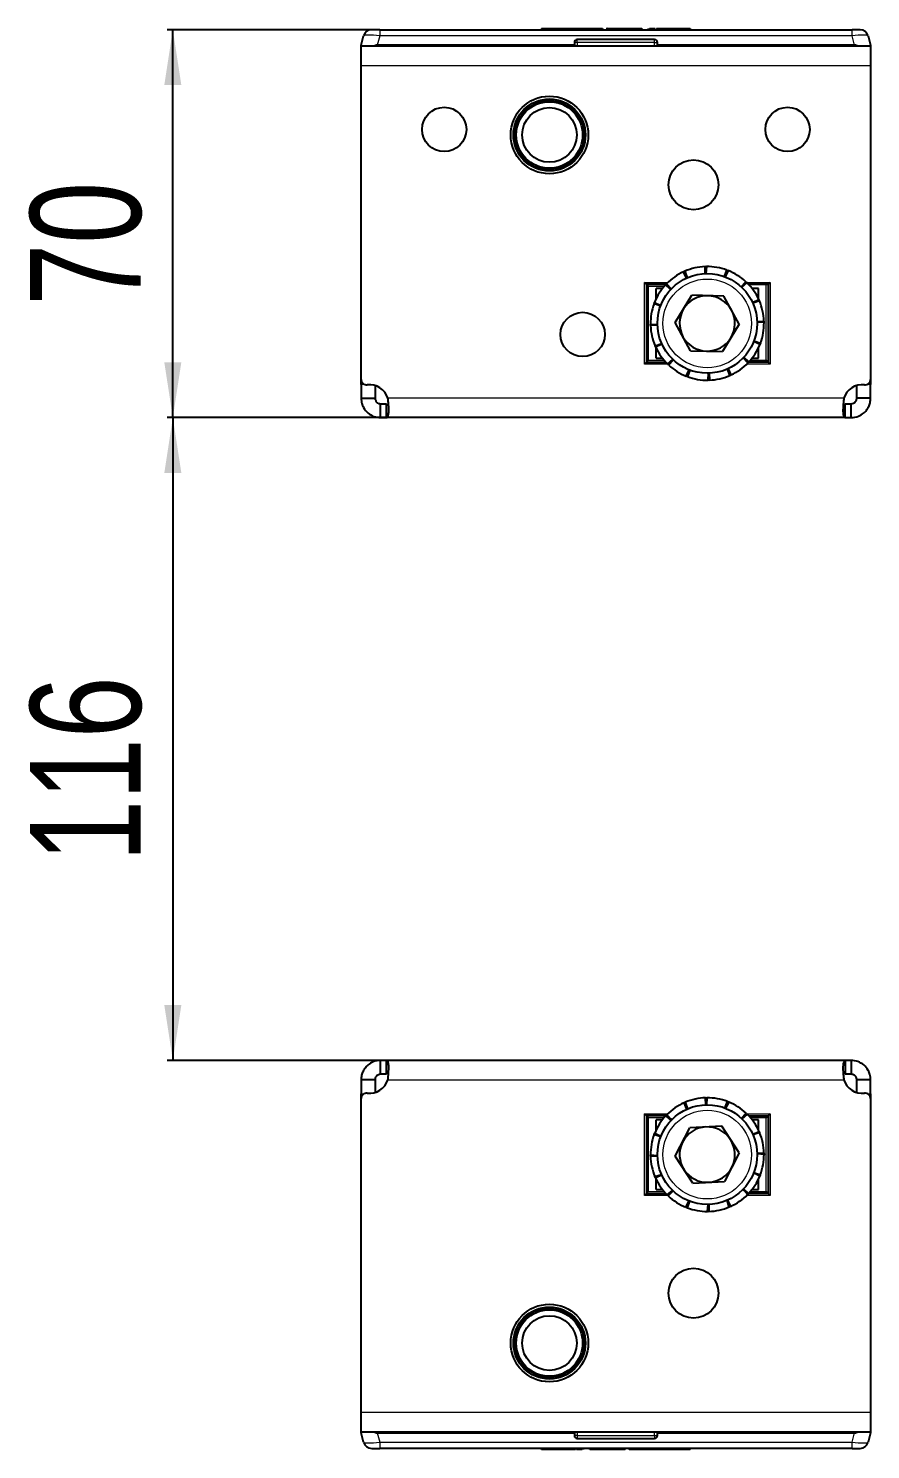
# Model space of a CAD drawing. Header units: millimetres. Extents: x 0 to 2611, y -108 to 612.
# Drawn here: x 3.3 to 155.4, y -108.3 to 148.2 of the extents above; entities that cross this region are included whole.
import ezdxf

# ---------------------------------------------------------------- set-up
doc = ezdxf.new("R2010")
doc.units = ezdxf.units.MM
doc.layers.add('FORMAT', color=7, linetype='Continuous')
doc.styles.add('SLDTEXTSTYLE0', font='TXT', dxfattribs={"width": 0.75})
doc.dimstyles.new('SLDDIMSTYLE0', dxfattribs={"dimtxt": 20, "dimasz": 10, "dimexe": 0, "dimexo": 0.0625, "dimgap": 5, "dimtad": 2, "dimdec": 1, "dimrnd": 1e-09, "dimzin": 12, "dimdsep": 46, "dimtxsty": 'SLDTEXTSTYLE0', "dimsah": 1, "dimcen": 0.09, "dimadec": 0, "dimazin": 3, "dimtfac": 1, "dimtofl": 0, "dimtmove": 0, "dimatfit": 3, "dimfxl": 0, "dimfrac": 2, "dimtolj": 1, "dimtzin": 12, "dimarcsym": 0})

# ---------------------------------------------------------------- blocks, each defined once
blk = doc.blocks.new('_D_5')
at = {"layer": 'FORMAT'}
for p, q in [((65.28, 147.96), (28.38, 147.96)), ((29.38, 77.96), (29.38, 147.96)), ((67.96, 77.96), (28.38, 77.96))]:
    blk.add_line(p, q, dxfattribs=at)
for points in [[(29.38, 147.96), (27.84, 137.96), (30.92, 137.96)], [(29.38, 77.96), (30.92, 87.96), (27.84, 87.96)]]:
    blk.add_solid(points, dxfattribs=at)
at = {"layer": 'FORMAT', "insert": (3.6, 98.18), "char_height": 20, "attachment_point": 1, "rotation": 90, "style": 'SLDTEXTSTYLE0'}
blk.add_mtext('70', dxfattribs=at)
blk = doc.blocks.new('_D_6')
at = {"layer": 'FORMAT'}
for p, q in [((67.96, 77.96), (28.38, 77.96)), ((29.38, 77.96), (29.38, -38.04)), ((67.96, -38.04), (28.38, -38.04))]:
    blk.add_line(p, q, dxfattribs=at)
for points in [[(29.38, 77.96), (27.84, 67.96), (30.92, 67.96)], [(29.38, -38.04), (30.92, -28.04), (27.84, -28.04)]]:
    blk.add_solid(points, dxfattribs=at)
at = {"layer": 'FORMAT', "insert": (3.6, -2.21), "char_height": 20, "attachment_point": 1, "rotation": 90, "style": 'SLDTEXTSTYLE0'}
blk.add_mtext('116', dxfattribs=at)

msp = doc.modelspace()

# ---------------------------------------------------------------- linework, layer by layer
at = {"color": 7, "linetype": 'Continuous', "lineweight": 25}
for p, q in [((63.39, 145.16), (63.84, 146.85)), ((66.74, 147.96), (65.29, 147.96)), ((66.74, 147.96), (152.04, 147.96)), ((95.96, 148.16), (95.96, 147.96)), ((101.61, 148.16), (101.67, 148.16)), ((101.67, 148.16), (101.67, 147.96)), ((101.67, 148.16), (102.8, 148.16)), ((102.8, 148.16), (102.8, 147.96)), ((102.8, 148.16), (105.47, 148.16)), ((105.47, 148.16), (105.47, 147.96)), ((105.47, 148.16), (106.96, 148.16)), ((106.96, 148.16), (106.96, 147.96)), ((107.77, 148.19), (107.77, 147.96)), ((111.24, 148.16), (114.07, 148.16)), ((114.07, 148.16), (114.07, 147.96)), ((115.21, 148.16), (115.21, 147.96)), ((115.46, 148.16), (115.46, 147.96)), ((116.7, 148.16), (116.7, 147.96)), ((117.13, 148.16), (122.38, 148.16)), ((122.81, 148.16), (122.81, 147.96)), ((153.48, 147.96), (152.04, 147.96)), ((154.93, 146.85), (155.39, 145.16)), ((63.39, 144.96), (63.39, 145.16)), ((155.39, 144.96), (63.39, 144.96)), ((63.39, 141.46), (63.39, 144.96)), ((101.89, 145.16), (66.28, 145.16)), ((101.89, 145.66), (101.89, 145.16)), ((101.89, 144.96), (101.89, 145.16)), ((116.39, 146.16), (102.39, 146.16)), ((116.89, 145.16), (116.89, 145.66)), ((152.49, 145.16), (116.89, 145.16)), ((116.89, 144.96), (116.89, 145.16)), ((155.39, 145.16), (155.39, 144.96)), ((155.39, 144.96), (155.39, 141.46)), ((63.39, 84.86), (63.39, 141.46)), ((155.39, 141.46), (155.39, 84.86)), ((125.54, 103.95), (125.49, 105.2)), ((125.74, 105.21), (125.66, 103.96)), ((122.12, 103.14), (121.6, 104.27)), ((121.83, 104.37), (122.24, 103.19)), ((129.01, 103.4), (129.44, 104.57)), ((129.67, 104.49), (129.12, 103.36)), ((114.89, 101.96), (114.54, 102.31)), ((118.4, 101.96), (114.89, 101.96)), ((114.89, 101.96), (114.89, 87.96)), ((115.24, 101.61), (114.89, 101.96)), ((116.64, 99.38), (116.64, 101.26)), ((117.8, 101.26), (116.64, 101.26)), ((119.28, 101.07), (118.36, 101.92)), ((118.54, 102.1), (119.37, 101.17)), ((118.89, 101.71), (118.89, 101.44)), ((120.11, 95.09), (123.12, 100.03)), ((128.89, 99.89), (123.12, 100.03)), ((132, 101.57), (132.85, 102.48)), ((133.03, 102.31), (132.09, 101.48)), ((136.89, 101.96), (133.37, 101.96)), ((135.14, 101.26), (133.97, 101.26)), ((135.14, 99.38), (135.14, 101.26)), ((137.24, 102.31), (136.89, 101.96)), ((136.89, 101.96), (136.89, 87.96)), ((117.44, 98.08), (116.27, 98.52)), ((116.36, 98.75), (117.49, 98.2)), ((131.66, 94.83), (128.89, 99.89)), ((134.06, 98.72), (135.2, 99.25)), ((135.3, 99.02), (134.11, 98.61)), ((122.88, 90.03), (120.11, 95.09)), ((134.88, 95.31), (136.13, 95.36)), ((136.13, 95.11), (134.88, 95.18)), ((115.64, 94.82), (116.89, 94.74)), ((116.89, 94.61), (115.64, 94.57)), ((131.66, 94.83), (128.66, 89.9)), ((116.47, 90.9), (117.66, 91.31)), ((117.71, 91.2), (116.57, 90.68)), ((116.64, 88.66), (116.64, 90.54)), ((122.88, 90.03), (128.66, 89.9)), ((135.41, 91.17), (134.28, 91.72)), ((134.33, 91.84), (135.5, 91.41)), ((135.14, 88.66), (135.14, 90.54)), ((114.89, 87.96), (114.54, 87.61)), ((115.24, 88.31), (114.89, 87.96)), ((114.89, 87.96), (118.4, 87.96)), ((116.64, 88.66), (117.8, 88.66)), ((118.74, 87.61), (119.68, 88.44)), ((119.77, 88.36), (118.92, 87.44)), ((133.24, 87.82), (132.4, 88.76)), ((132.49, 88.85), (133.41, 88)), ((132.89, 88.21), (132.89, 88.48)), ((136.89, 87.96), (133.37, 87.96)), ((133.97, 88.66), (135.14, 88.66)), ((136.89, 87.96), (136.54, 88.31)), ((137.24, 87.61), (136.89, 87.96)), ((63.39, 83.96), (63.39, 84.86)), ((122.1, 85.44), (122.65, 86.56)), ((122.77, 86.52), (122.33, 85.35)), ((126.03, 84.71), (126.11, 85.96)), ((126.23, 85.97), (126.28, 84.72)), ((129.94, 85.55), (129.53, 86.73)), ((129.65, 86.78), (130.17, 85.65)), ((155.39, 84.86), (155.39, 83.96)), ((63.39, 83.96), (63.39, 81.46)), ((65.89, 83.74), (65.89, 81.46)), ((152.89, 81.46), (152.89, 83.74)), ((155.39, 81.46), (155.39, 83.96)), ((63.39, 81.46), (65.89, 81.46)), ((66.89, 80.46), (67.97, 80.46)), ((66.89, 77.96), (66.89, 80.46)), ((67.97, 77.96), (67.97, 80.46)), ((150.8, 77.96), (150.8, 80.46)), ((150.8, 80.46), (151.89, 80.46)), ((151.89, 77.96), (151.89, 80.46)), ((155.39, 81.46), (152.89, 81.46)), ((66.89, 77.96), (67.97, 77.96)), ((150.8, 77.96), (67.97, 77.96)), ((150.8, 77.96), (151.89, 77.96)), ((66.89, -40.54), (66.89, -38.04)), ((67.97, -38.04), (66.89, -38.04)), ((67.97, -40.54), (67.97, -38.04)), ((150.8, -38.04), (67.97, -38.04)), ((150.8, -38.04), (150.8, -40.54)), ((151.89, -38.04), (150.8, -38.04)), ((151.89, -38.04), (151.89, -40.54)), ((67.97, -40.54), (66.89, -40.54)), ((151.89, -40.54), (150.8, -40.54)), ((65.89, -41.54), (63.39, -41.54)), ((63.39, -41.54), (63.39, -44.04)), ((65.89, -41.54), (65.89, -43.82)), ((155.39, -41.54), (152.89, -41.54)), ((152.89, -43.82), (152.89, -41.54)), ((155.39, -44.04), (155.39, -41.54)), ((63.39, -44.94), (63.39, -44.04)), ((63.39, -101.54), (63.39, -44.94)), ((122.2, -46.83), (121.69, -45.69)), ((121.92, -45.59), (122.31, -46.78)), ((125.62, -46.04), (125.58, -44.79)), ((125.83, -44.79), (125.75, -46.04)), ((129.08, -46.63), (129.53, -45.46)), ((129.76, -45.55), (129.2, -46.67)), ((155.39, -44.04), (155.39, -44.94)), ((155.39, -44.94), (155.39, -101.54)), ((114.89, -48.04), (114.54, -47.69)), ((118.4, -48.04), (114.89, -48.04)), ((114.89, -48.04), (114.89, -62.04)), ((115.24, -48.39), (114.89, -48.04)), ((119.34, -48.87), (118.43, -48.01)), ((118.54, -48.04), (118.46, -48.04)), ((118.6, -47.83), (119.42, -48.77)), ((118.89, -48.29), (118.89, -48.44)), ((119.47, -48.73), (118.89, -48.4)), ((132.06, -48.49), (132.92, -47.58)), ((133.1, -47.75), (132.15, -48.58)), ((133.37, -48.04), (136.89, -48.04)), ((136.89, -48.04), (136.54, -48.39)), ((137.24, -47.69), (136.89, -48.04)), ((136.89, -48.04), (136.89, -62.04)), ((116.4, -51.16), (117.52, -51.72)), ((116.64, -50.62), (116.64, -48.74)), ((117.8, -48.74), (116.64, -48.74)), ((119.46, -48.74), (119.2, -48.74)), ((120.12, -55.34), (122.74, -50.2)), ((128.51, -49.89), (122.74, -50.2)), ((131.65, -54.74), (128.51, -49.89)), ((135.14, -48.74), (133.97, -48.74)), ((134.1, -51.35), (135.24, -50.84)), ((135.34, -51.07), (134.15, -51.47)), ((135.14, -50.62), (135.14, -48.74)), ((117.47, -51.84), (116.3, -51.4)), ((115.64, -55.09), (116.89, -55.18)), ((116.89, -55.3), (115.64, -55.34)), ((123.27, -60.18), (120.12, -55.34)), ((131.65, -54.74), (129.03, -59.88)), ((134.88, -54.77), (136.13, -54.74)), ((136.14, -54.99), (134.88, -54.9)), ((116.44, -59.01), (117.63, -58.61)), ((117.68, -58.73), (116.54, -59.24)), ((135.38, -58.91), (134.25, -58.35)), ((134.3, -58.24), (135.47, -58.68)), ((116.64, -61.34), (116.64, -59.46)), ((116.64, -61.34), (117.8, -61.34)), ((118.67, -62.32), (119.62, -61.5)), ((123.27, -60.18), (129.03, -59.88)), ((132.3, -61.35), (132.89, -61.68)), ((132.31, -61.34), (132.57, -61.34)), ((133.17, -62.25), (132.35, -61.3)), ((132.43, -61.21), (133.34, -62.07)), ((133.97, -61.34), (135.14, -61.34)), ((135.14, -61.34), (135.14, -59.46)), ((114.89, -62.04), (114.54, -62.39)), ((115.24, -61.69), (114.89, -62.04)), ((114.89, -62.04), (118.4, -62.04)), ((119.71, -61.59), (118.85, -62.5)), ((122.01, -64.53), (122.57, -63.41)), ((122.69, -63.45), (122.24, -64.62)), ((125.94, -65.29), (126.03, -64.04)), ((126.15, -64.04), (126.19, -65.28)), ((129.86, -64.49), (129.46, -63.3)), ((129.57, -63.25), (130.09, -64.39)), ((132.89, -61.79), (132.89, -61.64)), ((133.31, -62.04), (133.24, -62.04)), ((136.89, -62.04), (133.37, -62.04)), ((136.89, -62.04), (136.54, -61.69)), ((137.24, -62.39), (136.89, -62.04)), ((63.39, -105.04), (63.39, -101.54)), ((155.39, -101.54), (155.39, -105.04)), ((63.39, -105.24), (63.39, -105.04)), ((63.39, -105.04), (155.39, -105.04)), ((101.89, -105.04), (101.89, -105.24)), ((116.89, -105.04), (116.89, -105.24)), ((155.39, -105.04), (155.39, -105.24)), ((63.84, -106.93), (63.39, -105.24)), ((66.28, -105.24), (101.89, -105.24)), ((101.89, -105.24), (101.89, -105.74)), ((102.39, -106.24), (116.39, -106.24)), ((116.89, -105.74), (116.89, -105.24)), ((116.89, -105.24), (152.49, -105.24)), ((155.39, -105.24), (154.93, -106.93)), ((65.29, -108.04), (66.74, -108.04)), ((152.04, -108.04), (66.74, -108.04)), ((95.96, -108.24), (95.96, -108.04)), ((101.64, -108.24), (96.39, -108.24)), ((102.07, -108.24), (102.07, -108.04)), ((103.31, -108.24), (103.31, -108.04)), ((103.56, -108.24), (103.56, -108.04)), ((104.7, -108.24), (104.7, -108.04)), ((107.53, -108.24), (104.7, -108.24)), ((111, -108.26), (111, -108.04)), ((111.81, -108.24), (111.81, -108.04)), ((113.3, -108.24), (111.81, -108.24)), ((113.3, -108.24), (113.3, -108.04)), ((115.97, -108.24), (113.3, -108.24)), ((115.97, -108.24), (115.97, -108.04)), ((117.1, -108.24), (115.97, -108.24)), ((117.1, -108.24), (117.1, -108.04)), ((117.16, -108.24), (117.1, -108.24)), ((122.81, -108.24), (122.81, -108.04)), ((152.04, -108.04), (153.48, -108.04))]:
    msp.add_line(p, q, dxfattribs=at)
at = {"color": 8, "linetype": 'Continuous', "lineweight": 18}
for p, q in [((66.74, 146.85), (66.28, 145.16)), ((66.74, 147.96), (66.74, 146.85)), ((152.04, 146.85), (66.74, 146.85)), ((98.07, 148.16), (98.07, 147.96)), ((108.88, 148.16), (108.88, 147.96)), ((111.24, 148.16), (111.24, 147.96)), ((117.13, 148.16), (117.13, 147.96)), ((122.38, 148.16), (122.38, 147.96)), ((152.04, 146.85), (152.04, 147.96)), ((152.49, 145.16), (152.04, 146.85)), ((102.39, 145.66), (101.89, 145.66)), ((102.39, 145.66), (102.39, 146.16)), ((116.39, 145.66), (102.39, 145.66)), ((102.39, 145.66), (102.39, 144.96)), ((116.39, 145.66), (116.39, 146.16)), ((116.39, 145.66), (116.89, 145.66)), ((116.39, 144.96), (116.39, 145.66)), ((155.39, 141.46), (63.39, 141.46)), ((114.54, 87.61), (114.54, 102.31)), ((114.54, 102.31), (118.74, 102.31)), ((118.09, 101.61), (115.24, 101.61)), ((115.24, 101.61), (115.24, 88.31)), ((132.69, 102.31), (133.03, 102.31)), ((133.03, 102.31), (137.24, 102.31)), ((136.54, 88.31), (136.54, 101.96)), ((137.24, 102.31), (137.24, 87.61)), ((118.74, 87.61), (114.54, 87.61)), ((115.24, 88.31), (118.09, 88.31)), ((119.08, 87.61), (118.74, 87.61)), ((137.24, 87.61), (133.03, 87.61)), ((133.69, 88.31), (136.54, 88.31)), ((63.95, 83.96), (63.39, 83.96)), ((155.39, 83.96), (154.83, 83.96)), ((150.55, 81.46), (68.22, 81.46)), ((68.22, -41.54), (150.55, -41.54)), ((63.39, -44.04), (63.95, -44.04)), ((154.83, -44.04), (155.39, -44.04)), ((114.54, -47.69), (118.74, -47.69)), ((114.54, -62.39), (114.54, -47.69)), ((118.09, -48.39), (115.24, -48.39)), ((115.24, -48.39), (115.24, -61.69)), ((132.82, -47.69), (137.24, -47.69)), ((136.54, -48.39), (133.69, -48.39)), ((136.54, -61.69), (136.54, -48.39)), ((137.24, -47.69), (137.24, -62.39)), ((118.96, -62.39), (114.54, -62.39)), ((115.24, -61.69), (118.09, -61.69)), ((137.24, -62.39), (133.03, -62.39)), ((133.69, -61.69), (136.54, -61.69)), ((63.39, -101.54), (155.39, -101.54)), ((102.39, -105.04), (102.39, -105.74)), ((116.39, -105.74), (116.39, -105.04)), ((66.28, -105.24), (66.74, -106.93)), ((66.74, -106.93), (152.04, -106.93)), ((66.74, -106.93), (66.74, -108.04)), ((102.39, -105.74), (101.89, -105.74)), ((102.39, -105.74), (102.39, -106.24)), ((102.39, -105.74), (116.39, -105.74)), ((116.39, -105.74), (116.39, -106.24)), ((116.39, -105.74), (116.89, -105.74)), ((152.04, -106.93), (152.49, -105.24)), ((152.04, -108.04), (152.04, -106.93)), ((96.39, -108.24), (96.39, -108.04)), ((101.64, -108.24), (101.64, -108.04)), ((107.53, -108.24), (107.53, -108.04)), ((109.89, -108.24), (109.89, -108.04)), ((120.7, -108.24), (120.7, -108.04))]:
    msp.add_line(p, q, dxfattribs=at)
at = {"color": 7, "linetype": 'Continuous', "lineweight": 25}
for centre, radius in [((97.39, 128.96), 7), ((78.39, 129.96), 4), ((97.39, 128.96), 6.5), ((97.39, 128.96), 6), ((97.39, 128.96), 4.93), ((140.39, 129.96), 4), ((123.39, 119.96), 4.5), ((125.89, 94.96), 9), ((103.39, 92.96), 4), ((125.89, -55.04), 9), ((123.39, -80.04), 4.5), ((97.39, -89.04), 7), ((97.39, -89.04), 6.5), ((97.39, -89.04), 6), ((97.39, -89.04), 4.93)]:
    msp.add_circle(centre, radius, dxfattribs=at)
at = {"color": 8, "linetype": 'Continuous', "lineweight": 18}
for centre, radius in [((97.39, 128.96), 6.25), ((125.89, 94.96), 8), ((125.89, -55.04), 8), ((97.39, -89.04), 6.25)]:
    msp.add_circle(centre, radius, dxfattribs=at)
at = {"color": 7, "linetype": 'Continuous', "lineweight": 25}
for centre, radius, start, end in [((65.29, 146.46), 1.5, 90, 165), ((153.48, 146.46), 1.5, 15, 90), ((102.39, 145.66), 0.5, 90, 180), ((116.39, 145.66), 0.5, 0, 90), ((125.89, 94.96), 10.25, 92.2104, 113.3145), ((125.89, 94.96), 10.25, 69.7104, 90.8145), ((125.89, 94.96), 10.25, 114.7104, 135.8145), ((125.89, 94.96), 10.25, 47.2104, 68.3145), ((125.89, 94.96), 10.25, 137.2104, 158.3145), ((125.89, 94.96), 10.25, 24.7104, 45.8145), ((125.89, 94.96), 10.25, 159.7104, 180.8145), ((125.89, 94.96), 5, 148.6784, 208.6784), ((125.89, 94.96), 5, 88.6784, 148.6784), ((125.89, 94.96), 5, 28.6784, 88.6784), ((125.89, 94.96), 10.25, 2.2104, 23.3145), ((125.89, 94.96), 5, 328.6784, 28.6784), ((125.89, 94.96), 10.25, 339.7104, 0.8145), ((125.89, 94.96), 10.25, 182.2104, 203.3145), ((125.89, 94.96), 5, 208.6784, 268.6784), ((125.89, 94.96), 5, 268.6784, 328.6784), ((125.89, 94.96), 10.25, 204.7104, 225.8145), ((125.89, 94.96), 10.25, 317.2104, 338.3145), ((125.89, 94.96), 10.25, 227.2104, 248.3145), ((125.89, 94.96), 10.25, 294.7104, 315.8145), ((64.39, 84.86), 1, 180, 276.3794), ((125.89, 94.96), 10.25, 249.7104, 270.8145), ((125.89, 94.96), 10.25, 272.2104, 293.3145), ((154.39, 84.86), 1, 263.6206, 0), ((64.89, 80.39), 3.5, 17.8253, 96.3794), ((153.89, 80.39), 3.5, 83.6206, 162.1747), ((64.89, -40.47), 3.5, 263.6206, 342.1747), ((153.89, -40.47), 3.5, 197.8253, 276.3794), ((64.39, -44.94), 1, 83.6206, 180), ((125.89, -55.04), 10.25, 114.1868, 135.2909), ((125.89, -55.04), 10.25, 91.6868, 112.7909), ((125.89, -55.04), 10.25, 69.1868, 90.2909), ((125.89, -55.04), 10.25, 46.6868, 67.7909), ((154.39, -44.94), 1, 360, 96.3794), ((125.89, -55.04), 10.25, 136.6868, 157.7909), ((125.89, -55.04), 10.25, 24.1868, 45.2909), ((125.89, -55.04), 5, 93.0175, 153.0175), ((125.89, -55.04), 5, 33.0175, 93.0175), ((125.89, -55.04), 10.25, 1.6868, 22.7909), ((125.89, -55.04), 10.25, 159.1868, 180.2909), ((125.89, -55.04), 5, 153.0175, 213.0175), ((125.89, -55.04), 5, 333.0175, 33.0175), ((125.89, -55.04), 10.25, 181.6868, 202.7909), ((125.89, -55.04), 10.25, 339.1868, 0.2909), ((125.89, -55.04), 5, 213.0175, 273.0175), ((125.89, -55.04), 5, 273.0175, 333.0175), ((125.89, -55.04), 10.25, 316.6868, 337.7909), ((125.89, -55.04), 10.25, 204.1868, 225.2909), ((125.89, -55.04), 10.25, 226.6868, 247.7909), ((125.89, -55.04), 10.25, 294.1868, 315.2909), ((125.89, -55.04), 10.25, 249.1868, 270.2909), ((125.89, -55.04), 10.25, 271.6868, 292.7909), ((65.29, -106.54), 1.5, 195, 270), ((102.39, -105.74), 0.5, 180, 270), ((116.39, -105.74), 0.5, 270, 0), ((153.48, -106.54), 1.5, 270, 345)]:
    msp.add_arc(centre, radius, start, end, dxfattribs=at)
at = {"color": 8, "linetype": 'Continuous', "lineweight": 18}
for centre, major_axis, start_param, end_param in [((66.84, 146.46), (3, -0.38), 1.621093, 3.124852), ((151.93, 146.46), (3, 0.38), 0.016741, 1.520499), ((66.84, -106.54), (3, 0.38), 3.158333, 4.662092), ((151.93, -106.54), (3, -0.38), 4.762686, 6.266445)]:
    msp.add_ellipse(centre, major_axis=major_axis, ratio=0.123038, start_param=start_param, end_param=end_param, dxfattribs=at)
at = {"color": 7, "linetype": 'Continuous', "lineweight": 25}
for centre, major_axis, start_param, end_param in [((63.39, 133.57), (3.1, 11.57), 0.067037, 0.253072), ((155.39, 133.57), (-3.1, 11.57), 6.030113, 6.216148), ((63.39, -93.65), (3.1, -11.57), 6.030113, 6.216148), ((155.39, -93.65), (-3.1, -11.57), 0.067037, 0.253072)]:
    msp.add_ellipse(centre, major_axis=major_axis, ratio=0.250563, start_param=start_param, end_param=end_param, dxfattribs=at)
for points, knots in [([(95.96, 148.16), (96.33, 148.16), (97.02, 148.16), (97.74, 148.16), (98.07, 148.16)], [0, 0, 0, 0, 0.5368, 1, 1, 1, 1]), ([(98.07, 148.16), (98.57, 148.16), (99.51, 148.16), (100.7, 148.16), (101.42, 148.16), (101.6, 148.16), (101.61, 148.16)], [0, 0, 0, 0, 0.3819835, 0.7133523, 0.984017, 1, 1, 1, 1]), ([(107.79, 148.16), (107.78, 148.16), (107.76, 148.16), (107.91, 148.16), (108.28, 148.16), (108.67, 148.16), (108.88, 148.16)], [0, 0, 0, 0, 0.061615, 0.333035, 0.637399, 1, 1, 1, 1]), ([(108.88, 148.16), (109.04, 148.16), (109.4, 148.16), (110.2, 148.16), (110.83, 148.16), (111.24, 148.16)], [0, 0, 0, 0, 0.216742, 0.489643, 1, 1, 1, 1]), ([(115.46, 148.16), (115.52, 148.16), (115.62, 148.16), (115.93, 148.16), (116.21, 148.16), (116.41, 148.16), (116.48, 148.16)], [0, 0, 0, 0, 0.2552772, 0.5383026, 0.8540781, 1, 1, 1, 1]), ([(115.64, 148.16), (115.75, 148.16), (116, 148.16), (116.3, 148.16), (116.48, 148.16), (116.48, 148.16)], [0, 0, 0, 0, 0.466249, 0.997338, 1, 1, 1, 1]), ([(116.7, 148.16), (116.71, 148.16), (116.72, 148.16), (116.84, 148.16), (116.98, 148.16), (117.08, 148.16), (117.13, 148.16)], [0, 0, 0, 0, 0.2852483, 0.5605631, 0.7771515, 1, 1, 1, 1]), ([(122.38, 148.16), (122.44, 148.16), (122.57, 148.16), (122.71, 148.16), (122.8, 148.16), (122.81, 148.16), (122.81, 148.16)], [0, 0, 0, 0, 0.281303, 0.555629, 0.773878, 1, 1, 1, 1]), ([(125.49, 105.2), (125.53, 105.2), (125.59, 105.21), (125.68, 105.21), (125.72, 105.21), (125.74, 105.21)], [0, 0, 0, 0, 0.4999808, 0.7499881, 1, 1, 1, 1]), ([(121.6, 104.27), (121.64, 104.29), (121.7, 104.32), (121.77, 104.35), (121.81, 104.37), (121.83, 104.37)], [0, 0, 0, 0, 0.499981, 0.749988, 1, 1, 1, 1]), ([(129.44, 104.57), (129.48, 104.56), (129.54, 104.54), (129.62, 104.51), (129.65, 104.49), (129.67, 104.49)], [0, 0, 0, 0, 0.499981, 0.749988, 1, 1, 1, 1]), ([(118.36, 101.92), (118.39, 101.95), (118.43, 102), (118.49, 102.06), (118.52, 102.09), (118.54, 102.1)], [0, 0, 0, 0, 0.4999808, 0.7499881, 1, 1, 1, 1]), ([(132.85, 102.48), (132.88, 102.45), (132.92, 102.41), (132.99, 102.35), (133.02, 102.33), (133.03, 102.31)], [0, 0, 0, 0, 0.499981, 0.749988, 1, 1, 1, 1]), ([(116.27, 98.52), (116.29, 98.55), (116.31, 98.61), (116.34, 98.69), (116.35, 98.73), (116.36, 98.75)], [0, 0, 0, 0, 0.499981, 0.749988, 1, 1, 1, 1]), ([(135.2, 99.25), (135.21, 99.21), (135.24, 99.15), (135.27, 99.07), (135.29, 99.04), (135.3, 99.02)], [0, 0, 0, 0, 0.499981, 0.749988, 1, 1, 1, 1]), ([(136.13, 95.36), (136.13, 95.31), (136.13, 95.25), (136.13, 95.17), (136.13, 95.13), (136.13, 95.11)], [0, 0, 0, 0, 0.499981, 0.749988, 1, 1, 1, 1]), ([(115.64, 94.57), (115.64, 94.61), (115.64, 94.67), (115.64, 94.75), (115.64, 94.79), (115.64, 94.82)], [0, 0, 0, 0, 0.499981, 0.749988, 1, 1, 1, 1]), ([(116.57, 90.68), (116.56, 90.71), (116.53, 90.77), (116.5, 90.85), (116.48, 90.88), (116.47, 90.9)], [0, 0, 0, 0, 0.499981, 0.749988, 1, 1, 1, 1]), ([(135.5, 91.41), (135.49, 91.37), (135.46, 91.31), (135.43, 91.23), (135.42, 91.19), (135.41, 91.17)], [0, 0, 0, 0, 0.4999808, 0.7499881, 1, 1, 1, 1]), ([(118.92, 87.44), (118.89, 87.47), (118.85, 87.51), (118.79, 87.57), (118.76, 87.6), (118.74, 87.61)], [0, 0, 0, 0, 0.499981, 0.749988, 1, 1, 1, 1]), ([(133.41, 88), (133.38, 87.97), (133.34, 87.92), (133.28, 87.86), (133.25, 87.83), (133.24, 87.82)], [0, 0, 0, 0, 0.499981, 0.749988, 1, 1, 1, 1]), ([(122.33, 85.35), (122.29, 85.36), (122.23, 85.38), (122.16, 85.41), (122.12, 85.43), (122.1, 85.44)], [0, 0, 0, 0, 0.499981, 0.749988, 1, 1, 1, 1]), ([(126.28, 84.72), (126.24, 84.72), (126.18, 84.71), (126.09, 84.71), (126.05, 84.71), (126.03, 84.71)], [0, 0, 0, 0, 0.499981, 0.749988, 1, 1, 1, 1]), ([(130.17, 85.65), (130.13, 85.63), (130.08, 85.61), (130, 85.57), (129.96, 85.56), (129.94, 85.55)], [0, 0, 0, 0, 0.4999808, 0.7499881, 1, 1, 1, 1]), ([(63.39, 81.46), (63.41, 81.14), (63.46, 80.55), (63.86, 79.61), (64.57, 78.74), (65.67, 78.08), (66.47, 78), (66.89, 77.96)], [0, 0, 0, 0, 0.1708405, 0.3192172, 0.5481031, 0.7678223, 1, 1, 1, 1]), ([(65.89, 81.46), (65.89, 81.37), (65.91, 81.2), (66, 80.98), (66.11, 80.82), (66.24, 80.69), (66.38, 80.59), (66.61, 80.48), (66.77, 80.47), (66.89, 80.46)], [0, 0, 0, 0, 0.154359, 0.287283, 0.400435, 0.496544, 0.604314, 0.723151, 1, 1, 1, 1]), ([(67.97, 77.96), (68.03, 77.98), (68.13, 78.01), (68.27, 78.29), (68.37, 78.75), (68.39, 79.38), (68.37, 80), (68.32, 80.7), (68.25, 81.2), (68.22, 81.46)], [0, 0, 0, 0, 0.144067, 0.271276, 0.474907, 0.597997, 0.726338, 0.860245, 1, 1, 1, 1]), ([(150.55, 81.46), (150.52, 81.17), (150.47, 80.61), (150.4, 79.71), (150.38, 78.83), (150.51, 78.1), (150.7, 78.01), (150.8, 77.96)], [0, 0, 0, 0, 0.16069, 0.301312, 0.521951, 0.753573, 1, 1, 1, 1]), ([(151.89, 80.46), (152.01, 80.47), (152.23, 80.49), (152.49, 80.65), (152.67, 80.83), (152.79, 81.01), (152.87, 81.23), (152.88, 81.38), (152.89, 81.46)], [0, 0, 0, 0, 0.296302, 0.497469, 0.615497, 0.73607, 0.863114, 1, 1, 1, 1]), ([(151.89, 77.96), (152.34, 78.01), (153.15, 78.1), (154.06, 78.67), (154.65, 79.27), (155.05, 79.9), (155.33, 80.65), (155.37, 81.18), (155.39, 81.46)], [0, 0, 0, 0, 0.254149, 0.448213, 0.574908, 0.708872, 0.850468, 1, 1, 1, 1]), ([(66.89, -38.04), (66.43, -38.09), (65.62, -38.18), (64.71, -38.75), (64.12, -39.35), (63.72, -39.98), (63.44, -40.72), (63.4, -41.26), (63.39, -41.54)], [0, 0, 0, 0, 0.254149, 0.448213, 0.574908, 0.708872, 0.850468, 1, 1, 1, 1]), ([(68.22, -41.54), (68.25, -41.24), (68.3, -40.69), (68.37, -39.79), (68.4, -38.91), (68.26, -38.18), (68.07, -38.09), (67.97, -38.04)], [0, 0, 0, 0, 0.16069, 0.301312, 0.521951, 0.753573, 1, 1, 1, 1]), ([(150.8, -38.04), (150.75, -38.06), (150.65, -38.09), (150.5, -38.37), (150.4, -38.83), (150.38, -39.46), (150.4, -40.08), (150.46, -40.78), (150.52, -41.28), (150.55, -41.54)], [0, 0, 0, 0, 0.144067, 0.271276, 0.474907, 0.597997, 0.726338, 0.860245, 1, 1, 1, 1]), ([(155.39, -41.54), (155.36, -41.22), (155.31, -40.63), (154.92, -39.69), (154.2, -38.82), (153.11, -38.16), (152.3, -38.08), (151.89, -38.04)], [0, 0, 0, 0, 0.17084, 0.319217, 0.548103, 0.767822, 1, 1, 1, 1]), ([(66.89, -40.54), (66.76, -40.55), (66.55, -40.57), (66.28, -40.73), (66.1, -40.91), (65.98, -41.09), (65.9, -41.31), (65.89, -41.46), (65.89, -41.54)], [0, 0, 0, 0, 0.296302, 0.497469, 0.615497, 0.73607, 0.863114, 1, 1, 1, 1]), ([(152.89, -41.54), (152.88, -41.45), (152.87, -41.28), (152.77, -41.06), (152.66, -40.89), (152.53, -40.77), (152.39, -40.67), (152.16, -40.56), (152, -40.55), (151.89, -40.54)], [0, 0, 0, 0, 0.154359, 0.287283, 0.400435, 0.496544, 0.604314, 0.723151, 1, 1, 1, 1]), ([(121.69, -45.69), (121.72, -45.67), (121.78, -45.65), (121.86, -45.61), (121.9, -45.6), (121.92, -45.59)], [0, 0, 0, 0, 0.499981, 0.749988, 1, 1, 1, 1]), ([(125.58, -44.79), (125.63, -44.79), (125.69, -44.79), (125.77, -44.79), (125.81, -44.79), (125.83, -44.79)], [0, 0, 0, 0, 0.499981, 0.749988, 1, 1, 1, 1]), ([(129.53, -45.46), (129.57, -45.47), (129.63, -45.5), (129.7, -45.53), (129.74, -45.54), (129.76, -45.55)], [0, 0, 0, 0, 0.4999808, 0.7499881, 1, 1, 1, 1]), ([(118.43, -48.01), (118.46, -47.98), (118.5, -47.93), (118.56, -47.87), (118.59, -47.84), (118.6, -47.83)], [0, 0, 0, 0, 0.499981, 0.749988, 1, 1, 1, 1]), ([(132.92, -47.58), (132.95, -47.61), (132.99, -47.65), (133.05, -47.71), (133.08, -47.74), (133.1, -47.75)], [0, 0, 0, 0, 0.4999808, 0.7499881, 1, 1, 1, 1]), ([(116.3, -51.4), (116.32, -51.36), (116.34, -51.3), (116.37, -51.22), (116.39, -51.18), (116.4, -51.16)], [0, 0, 0, 0, 0.499981, 0.749988, 1, 1, 1, 1]), ([(135.24, -50.84), (135.25, -50.88), (135.28, -50.93), (135.31, -51.01), (135.33, -51.05), (135.34, -51.07)], [0, 0, 0, 0, 0.499981, 0.749988, 1, 1, 1, 1]), ([(115.64, -55.34), (115.64, -55.3), (115.64, -55.24), (115.64, -55.15), (115.64, -55.11), (115.64, -55.09)], [0, 0, 0, 0, 0.4999808, 0.7499881, 1, 1, 1, 1]), ([(136.13, -54.74), (136.13, -54.78), (136.13, -54.84), (136.14, -54.92), (136.14, -54.97), (136.14, -54.99)], [0, 0, 0, 0, 0.499981, 0.749988, 1, 1, 1, 1]), ([(135.47, -58.68), (135.45, -58.72), (135.43, -58.78), (135.4, -58.86), (135.38, -58.89), (135.38, -58.91)], [0, 0, 0, 0, 0.499981, 0.749988, 1, 1, 1, 1]), ([(116.54, -59.24), (116.52, -59.2), (116.49, -59.14), (116.46, -59.07), (116.44, -59.03), (116.44, -59.01)], [0, 0, 0, 0, 0.499981, 0.749988, 1, 1, 1, 1]), ([(118.85, -62.5), (118.82, -62.47), (118.78, -62.43), (118.72, -62.37), (118.69, -62.34), (118.67, -62.32)], [0, 0, 0, 0, 0.499981, 0.749988, 1, 1, 1, 1]), ([(133.34, -62.07), (133.32, -62.1), (133.27, -62.15), (133.21, -62.21), (133.19, -62.24), (133.17, -62.25)], [0, 0, 0, 0, 0.499981, 0.749988, 1, 1, 1, 1]), ([(122.24, -64.62), (122.2, -64.61), (122.15, -64.58), (122.07, -64.55), (122.03, -64.54), (122.01, -64.53)], [0, 0, 0, 0, 0.499981, 0.749988, 1, 1, 1, 1]), ([(126.19, -65.28), (126.15, -65.29), (126.08, -65.29), (126, -65.29), (125.96, -65.29), (125.94, -65.29)], [0, 0, 0, 0, 0.499981, 0.749988, 1, 1, 1, 1]), ([(130.09, -64.39), (130.05, -64.41), (129.99, -64.43), (129.91, -64.46), (129.88, -64.48), (129.86, -64.49)], [0, 0, 0, 0, 0.499981, 0.749988, 1, 1, 1, 1]), ([(96.39, -108.24), (96.33, -108.24), (96.2, -108.24), (96.06, -108.24), (95.97, -108.24), (95.96, -108.24), (95.96, -108.24)], [0, 0, 0, 0, 0.281303, 0.555629, 0.773878, 1, 1, 1, 1]), ([(102.07, -108.24), (102.06, -108.24), (102.05, -108.24), (101.93, -108.24), (101.79, -108.24), (101.69, -108.24), (101.64, -108.24)], [0, 0, 0, 0, 0.285248, 0.560563, 0.777151, 1, 1, 1, 1]), ([(103.31, -108.24), (103.26, -108.24), (103.15, -108.24), (102.85, -108.24), (102.56, -108.24), (102.36, -108.24), (102.29, -108.24)], [0, 0, 0, 0, 0.255277, 0.538303, 0.854078, 1, 1, 1, 1]), ([(103.13, -108.24), (103.02, -108.24), (102.77, -108.24), (102.47, -108.24), (102.29, -108.24), (102.29, -108.24)], [0, 0, 0, 0, 0.466249, 0.997338, 1, 1, 1, 1]), ([(109.89, -108.24), (109.74, -108.24), (109.38, -108.24), (108.58, -108.24), (107.94, -108.24), (107.53, -108.24)], [0, 0, 0, 0, 0.216742, 0.489643, 1, 1, 1, 1]), ([(110.98, -108.24), (110.99, -108.24), (111.02, -108.24), (110.86, -108.24), (110.49, -108.24), (110.1, -108.24), (109.89, -108.24)], [0, 0, 0, 0, 0.061615, 0.333035, 0.637399, 1, 1, 1, 1]), ([(120.7, -108.24), (120.2, -108.24), (119.27, -108.24), (118.07, -108.24), (117.35, -108.24), (117.17, -108.24), (117.16, -108.24)], [0, 0, 0, 0, 0.3819835, 0.7133523, 0.984017, 1, 1, 1, 1]), ([(122.81, -108.24), (122.44, -108.24), (121.75, -108.24), (121.04, -108.24), (120.7, -108.24)], [0, 0, 0, 0, 0.5368, 1, 1, 1, 1])]:
    msp.add_open_spline(points, degree=3, knots=knots, dxfattribs=at)
at = {"color": 8, "linetype": 'Continuous', "lineweight": 18}
for points, knots in [([(118.89, 101.71), (118.88, 101.71), (118.88, 101.71), (118.86, 101.7), (118.83, 101.68), (118.78, 101.66), (118.72, 101.64), (118.64, 101.62), (118.57, 101.61), (118.54, 101.61)], [0, 0, 0, 0, 0.114765, 0.239215, 0.374136, 0.520145, 0.663765, 0.791408, 1, 1, 1, 1]), ([(133.24, 88.31), (133.2, 88.31), (133.13, 88.3), (133.05, 88.28), (132.99, 88.26), (132.94, 88.24), (132.91, 88.22), (132.89, 88.21), (132.89, 88.21), (132.89, 88.21)], [0, 0, 0, 0, 0.208592, 0.336235, 0.479855, 0.625864, 0.760785, 0.885235, 1, 1, 1, 1])]:
    msp.add_open_spline(points, degree=3, knots=knots, dxfattribs=at)

# ---------------------------------------------------------------- dimensions: what is measured, and where the dimension line sits
at = {"layer": 'FORMAT'}
for base, p2, picture, middle in [((29.38, 147.96), (65.29, 147.96), '_D_5', (29.38, 112.96)), ((29.38, -38.04), (67.97, -38.04), '_D_6', (29.38, 19.96))]:
    dim = msp.add_linear_dim(base=base, p1=(67.97, 77.96), p2=p2, angle=90, dimstyle='SLDDIMSTYLE0', dxfattribs=at)
    dim.commit()
    dim.dimension.update_dxf_attribs({"geometry": picture, "text_midpoint": middle, "dimtype": 160})

doc.saveas('drawing.dxf')
